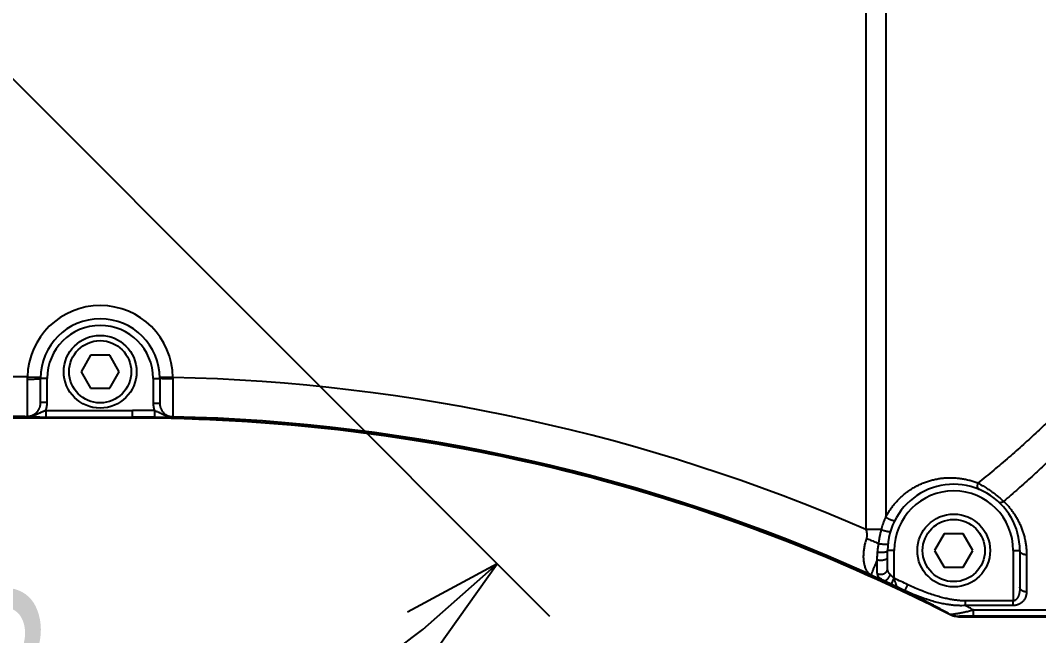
# Model space of a CAD drawing. Extents: x 0 to 4205, y 0 to 2970.
# Drawn here: x 2147.9 to 2224.9, y 898.7 to 945.2 of the extents above; entities that cross this region are included whole.
import ezdxf

# ---------------------------------------------------------------- set-up
doc = ezdxf.new("R2010")
doc.units = 0
doc.header["$LTSCALE"] = 231.275
doc.header["$PDMODE"] = 3
doc.header["$PDSIZE"] = 0.3125
doc.layers.get('0').update_dxf_attribs({"linetype": 'CONTINUOUS'})
doc.layers.get('Defpoints').update_dxf_attribs({"linetype": 'CONTINUOUS'})
doc.layers.add('5_ALL_CURVE', color=7, linetype='CONTINUOUS')
doc.layers.add('95_ALL_DIM', color=7, linetype='CONTINUOUS')
doc.styles.get("Standard").update_dxf_attribs({"font": 'txt', "width": 0.8})
doc.dimstyles.new('DIMSTYLE_2', dxfattribs={"dimtxt": 20, "dimasz": 7.5, "dimexe": 0.18, "dimexo": 0.0625, "dimgap": 0.09, "dimtad": 1, "dimdec": 3, "dimdsep": 46, "dimtxsty": 'Standard', "dimblk": 'OPEN', "dimblk1": 'OPEN', "dimblk2": 'OPEN', "dimcen": 0.09, "dimadec": 0, "dimazin": 0, "dimtp": 0.5, "dimtm": 0.5, "dimtfac": 1, "dimtdec": 3, "dimtofl": 0, "dimtmove": 0, "dimatfit": 3, "dimldrblk": 'OPEN', "dimfxl": 1, "dimtolj": 1, "dimarcsym": 0})

# ---------------------------------------------------------------- blocks, each defined once
blk = doc.blocks.new('_OPEN')
at = {"color": 0, "linetype": 'ByBlock'}
for p, q in [((0, 0), (-1, 0.233)), ((-1, -0.233), (0, 0)), ((-1, 0), (0, 0))]:
    blk.add_line(p, q, dxfattribs=at)
blk = doc.blocks.new('*D9')
at = {"layer": '95_ALL_DIM', "color": 0, "lineweight": -2, "transparency": 16777216}
for p, q in [((2391.968, 1260.269), (2391.968, 1295.386)), ((2199.034, 166.085), (2187.023, 133.086))]:
    blk.add_line(p, q, dxfattribs=at)
blk.add_arc((2391.968, 696.167), 599.039, 90.717351, 249.282649, dxfattribs=at)
at = {"layer": 'Defpoints', "color": 0, "transparency": 16777216}
for p in [(2391.968, 1260.206), (2391.968, 1207.559), (1911.465, 1053.889), (2390.258, 691.469), (2199.055, 166.144)]:
    blk.add_point(p, dxfattribs=at)
at = {"layer": '95_ALL_DIM', "color": 0, "lineweight": -2, "transparency": 16777216, "xscale": 7.5, "yscale": 7.5, "zscale": 7.5}
for p, rotation in [((2391.968, 1295.206), 0.3586754377824675), ((2187.085, 133.255), 339.6413245622188)]:
    blk.add_blockref('_OPEN', p, dxfattribs=dict(at, rotation=rotation))
at = {"layer": '95_ALL_DIM', "color": 0, "transparency": 16777216, "insert": (1783.986, 733.523), "char_height": 20, "attachment_point": 5, "rotation": 86.48409}
blk.add_mtext('\\A1;-160°', dxfattribs=at)
blk = doc.blocks.new('*D27')
at = {"layer": '95_ALL_DIM', "color": 0, "lineweight": -2, "transparency": 16777216}
blk.add_arc((2141.968, 946.167), 59.411, 187.2378, 307.7622, dxfattribs=at)
at = {"layer": 'Defpoints', "color": 0, "transparency": 16777216}
for p in [(2037.557, 946.167), (2136.968, 946.167), (2145.504, 942.632), (2099.958, 904.158), (2215.798, 872.338)]:
    blk.add_point(p, dxfattribs=at)
at = {"layer": '95_ALL_DIM', "color": 0, "lineweight": -2, "transparency": 16777216, "xscale": 7.5, "yscale": 7.5, "zscale": 7.5}
for p, rotation in [((2082.557, 946.167), 93.61890006302103), ((2183.978, 904.158), 41.38109993697912)]:
    blk.add_blockref('_OPEN', p, dxfattribs=dict(at, rotation=rotation))
at = {"layer": '95_ALL_DIM', "color": 0, "transparency": 16777216, "insert": (2124.05, 900.216), "char_height": 20, "attachment_point": 5, "rotation": 338.69714}
blk.add_mtext('\\A1;-135°', dxfattribs=at)

msp = doc.modelspace()

# ---------------------------------------------------------------- linework, layer by layer
for p, q in [((2211.8331, 985.5878), (2211.8331, 906.747)), ((2213.3331, 984.6401), (2213.3331, 907.6947)), ((2153.2464, 919.9174), (2152.5247, 918.6674)), ((2154.6898, 919.9174), (2153.2464, 919.9174)), ((2155.4114, 918.6674), (2154.6898, 919.9174)), ((2148.4692, 918.2763), (2141.9681, 918.2763)), ((2148.4681, 915.3071), (2148.4681, 918.1129)), ((2148.4692, 918.2763), (2149.469, 918.2565)), ((2149.4681, 916.3399), (2149.4681, 918.1674)), ((2149.9681, 918.1674), (2149.4681, 918.1674)), ((2149.9681, 916.3399), (2149.9681, 918.1674)), ((2152.5247, 918.6674), (2153.2464, 917.4174)), ((2154.6898, 917.4174), (2155.4114, 918.6674)), ((2157.9681, 918.1674), (2157.9681, 916.3056)), ((2157.9681, 918.1674), (2158.4681, 918.1674)), ((2159.4676, 918.2426), (2158.4677, 918.2289)), ((2158.4681, 918.1674), (2158.4681, 916.3056)), ((2153.2464, 917.4174), (2154.6898, 917.4174)), ((2149.9681, 916.3399), (2149.4681, 916.3399)), ((2149.852, 915.7467), (2149.852, 915.2474)), ((2149.852, 915.7467), (2156.4036, 915.7467)), ((2156.4036, 915.1674), (2156.4036, 915.7467)), ((2157.9681, 916.3056), (2158.4681, 916.3056)), ((2158.0745, 915.7365), (2158.0684, 915.2372)), ((2148.2692, 915.2805), (2141.9681, 915.2805)), ((2156.4043, 915.1674), (2141.9681, 915.1674)), ((2149.852, 915.2474), (2156.4036, 915.2474)), ((2159.4459, 915.2731), (2159.4455, 915.2542)), ((2213.0045, 906.747), (2211.8331, 906.747)), ((2217.7464, 906.4174), (2217.0247, 905.1674)), ((2219.1898, 906.4174), (2217.7464, 906.4174)), ((2219.9114, 905.1674), (2219.1898, 906.4174)), ((2213.4681, 903.8118), (2213.4681, 905.1674)), ((2213.9681, 905.1674), (2213.4681, 905.1674)), ((2213.9681, 903.0706), (2213.9681, 905.1674)), ((2217.0247, 905.1674), (2217.7464, 903.9174)), ((2219.1898, 903.9174), (2219.9114, 905.1674)), ((2222.9681, 905.1674), (2222.9681, 901.3651)), ((2222.9681, 905.1674), (2223.4681, 905.1674)), ((2223.4681, 905.1674), (2223.4681, 902.3924)), ((2223.9681, 904.8446), (2223.9681, 902.0477)), ((2212.0879, 903.3678), (2212.0957, 903.3851)), ((2217.7464, 903.9174), (2219.1898, 903.9174)), ((2212.2143, 903.3231), (2212.2171, 903.3288)), ((2213.7575, 902.6179), (2213.9681, 903.0706)), ((2214.7819, 902.1364), (2214.9962, 902.5874)), ((2219.3582, 901.0123), (2219.3582, 901.3651)), ((2222.9681, 901.3651), (2219.3582, 901.3651)), ((2222.9681, 901.0123), (2219.3582, 901.0123)), ((2219.9407, 900.6802), (2219.9407, 900.2484)), ((2219.9407, 900.6802), (2250.01, 900.6802)), ((2218.8291, 900.1674), (2322.4681, 900.1674)), ((2219.9407, 900.2484), (2250.01, 900.2484))]:
    msp.add_line(p, q)
for centre, radius in [((2153.9681, 918.6674), 2.75), ((2153.9681, 918.6674), 2.35), ((2218.4681, 905.1674), 2.75), ((2218.4681, 905.1674), 2.35)]:
    msp.add_circle(centre, radius)
for centre, radius, start, end in [((2153.9681, 918.1674), 5.5, 0.78301, 178.865122), ((2153.9681, 918.1674), 4.5, 0, 179.999999), ((2153.9681, 918.1674), 4, 0, 180), ((2156.4036, 779.2674), 139.0089, 66.500068, 88.737011), ((2156.4036, 779.2674), 136.4793, 89.298503, 90), ((2156.4036, 779.2674), 135.98, 89.298502, 90), ((2156.4036, 779.2674), 135.9, 62.977486, 90), ((2156.4043, 779.2705), 135.8969, 63.79083, 90), ((2156.4036, 779.2674), 136.0208, 65.834046, 88.718549), ((2156.4036, 779.2674), 136.0325, 65.834046, 88.718549), ((2156.4036, 779.2674), 136.0397, 65.834047, 88.718549), ((2218.4681, 905.1674), 5, 359.999989, 180.000061), ((2218.4681, 905.1674), 4.5, 0, 180), ((2156.4036, 779.2674), 136.5317, 64.586374, 65.0631), ((2156.4036, 779.2674), 136.0324, 64.586375, 64.866649)]:
    msp.add_arc(centre, radius, start, end)
for points, start_tangent, end_tangent in [([(2148.4681, 918.1129), (2148.4682, 918.1674), (2148.4686, 918.2219), (2148.4692, 918.2763)], (0, 1), (0.0132052, 0.9999128)), ([(2148.4681, 918.1129), (2148.5552, 918.1132), (2148.6417, 918.1138), (2148.7269, 918.1148), (2148.8101, 918.1162), (2148.8907, 918.118), (2148.9681, 918.1202), (2149.0416, 918.1228), (2149.1109, 918.1257), (2149.1752, 918.1289), (2149.2341, 918.1324), (2149.2872, 918.1362), (2149.3341, 918.1402), (2149.3744, 918.1444), (2149.4078, 918.1488), (2149.434, 918.1533), (2149.4529, 918.158), (2149.4643, 918.1627), (2149.4681, 918.1674)], (1, 0), (0, 1)), ([(2159.4672, 918.1299), (2159.3801, 918.13), (2159.2937, 918.1304), (2159.2086, 918.1311), (2159.1254, 918.1321), (2159.0449, 918.1334), (2158.9676, 918.1349), (2158.8941, 918.1367), (2158.8249, 918.1387), (2158.7607, 918.1409), (2158.7018, 918.1433), (2158.6487, 918.1459), (2158.6019, 918.1486), (2158.5617, 918.1515), (2158.5283, 918.1546), (2158.5021, 918.1577), (2158.4832, 918.1609), (2158.4719, 918.1641), (2158.4681, 918.1674)], (-1, 0.0000311), (-0.0000021, 1)), ([(2159.4672, 918.1299), (2159.4659, 917.9408), (2159.4645, 917.7529), (2159.4631, 917.567), (2159.4617, 917.3838), (2159.4604, 917.204), (2159.4591, 917.0284), (2159.4578, 916.8576), (2159.4566, 916.6923), (2159.4554, 916.5332), (2159.4543, 916.381), (2159.4532, 916.2361), (2159.4522, 916.0993), (2159.4512, 915.971), (2159.4503, 915.8518), (2159.4495, 915.7421), (2159.4487, 915.6425), (2159.4481, 915.5531), (2159.4475, 915.4745), (2159.4469, 915.407), (2159.4465, 915.3508), (2159.4462, 915.3061), (2159.4459, 915.2731)], (-0.0073558, -0.9999729), (-0.0075611, -0.9999714)), ([(2159.4676, 918.2426), (2159.4676, 918.205), (2159.4675, 918.1674), (2159.4672, 918.1299)], (0.0017686, -0.9999984), (-0.0073554, -0.9999729)), ([(2148.4025, 915.3013), (2148.4317, 915.3003), (2148.4588, 915.2999), (2148.4853, 915.3), (2148.5129, 915.3006), (2148.5428, 915.3018), (2148.5755, 915.3038), (2148.6108, 915.3068), (2148.6484, 915.3109), (2148.6884, 915.3163), (2148.7304, 915.3232), (2148.7748, 915.3319), (2148.8222, 915.3426), (2148.873, 915.3558), (2148.9271, 915.3717), (2148.9845, 915.3905), (2149.0453, 915.4126), (2149.1101, 915.4383), (2149.1792, 915.4678), (2149.2531, 915.501), (2149.3325, 915.5377), (2149.4123, 915.5748), (2149.4871, 915.6088), (2149.5565, 915.639), (2149.6214, 915.6657), (2149.6829, 915.6894), (2149.7416, 915.7106), (2149.7979, 915.7296), (2149.852, 915.7467)], (0.99902, -0.0442609), (0.9560027, 0.2933578)), ([(2148.4681, 915.3071), (2148.542, 915.3099), (2148.6159, 915.3183), (2148.6891, 915.3323), (2148.7612, 915.3518), (2148.8315, 915.3766), (2148.8998, 915.4068), (2148.9657, 915.442), (2149.0289, 915.4823), (2149.089, 915.5272), (2149.1457, 915.5767), (2149.1986, 915.6304), (2149.2475, 915.6882), (2149.2922, 915.7497), (2149.3322, 915.8147), (2149.3675, 915.8829), (2149.3977, 915.9538), (2149.4228, 916.0272), (2149.4425, 916.103), (2149.4567, 916.1807), (2149.4652, 916.2599), (2149.4681, 916.3399)], (1, 0.0000016), (0.0000062, 1)), ([(2149.852, 915.7467), (2149.887, 915.8406), (2149.9159, 915.9371), (2149.9387, 916.0359), (2149.955, 916.1363), (2149.9648, 916.2378), (2149.9681, 916.3399)], (0.3794616, 0.9252075), (0.0000076, 1)), ([(2157.9681, 916.3056), (2157.9711, 916.2079), (2157.9801, 916.1107), (2157.995, 916.0144), (2158.0159, 915.9197), (2158.0424, 915.8269), (2158.0745, 915.7365)], (0.0000063, -1), (0.3638001, -0.9314771)), ([(2158.0745, 915.7365), (2158.1272, 915.7192), (2158.1819, 915.7), (2158.2388, 915.6787), (2158.2984, 915.6549), (2158.3611, 915.6282), (2158.4279, 915.598), (2158.5004, 915.5637), (2158.5804, 915.5249), (2158.6586, 915.4868), (2158.7313, 915.4523), (2158.7987, 915.4218), (2158.862, 915.3949), (2158.9221, 915.3713), (2158.9787, 915.351), (2159.0318, 915.3338), (2159.0816, 915.3194), (2159.1288, 915.3073), (2159.1737, 915.2972), (2159.2161, 915.2889), (2159.256, 915.2823), (2159.2937, 915.2771), (2159.3293, 915.273), (2159.3624, 915.2701), (2159.3927, 915.268), (2159.4203, 915.2667), (2159.4458, 915.2659)], (0.9529091, -0.303256), (0.9997504, -0.0223407)), ([(2158.4681, 916.3056), (2158.4708, 916.2267), (2158.4792, 916.1486), (2158.493, 916.0719), (2158.5121, 915.9971), (2158.5365, 915.9246), (2158.5659, 915.8545), (2158.6002, 915.787), (2158.6392, 915.7226), (2158.6827, 915.6615), (2158.7303, 915.6041), (2158.7819, 915.5505), (2158.8372, 915.5011), (2158.8959, 915.4559), (2158.9576, 915.4154), (2159.0221, 915.3796), (2159.0889, 915.3488), (2159.1578, 915.323), (2159.2284, 915.3025), (2159.3004, 915.2872), (2159.373, 915.2774), (2159.4459, 915.2731)], (0.0000017, -1), (0.999747, -0.0224942)), ([(2148.2692, 915.2805), (2148.284, 915.2828), (2148.2983, 915.2854), (2148.3123, 915.2881), (2148.3265, 915.2909), (2148.3411, 915.2935), (2148.3559, 915.2959), (2148.3712, 915.2981), (2148.3868, 915.2999), (2148.4025, 915.3013)], (0.989715, 0.1430533), (0.9966082, 0.0822924)), ([(2148.2692, 915.2805), (2148.2975, 915.2821), (2148.3231, 915.2834), (2148.3467, 915.2847), (2148.3685, 915.2857), (2148.3888, 915.2865), (2148.4075, 915.2872), (2148.4248, 915.2877), (2148.4405, 915.288), (2148.4547, 915.2882), (2148.4681, 915.2882), (2148.4816, 915.2882), (2148.4959, 915.288), (2148.5116, 915.2877), (2148.5287, 915.2872), (2148.5473, 915.2866), (2148.5675, 915.2857), (2148.5892, 915.2847), (2148.6126, 915.2836), (2148.6382, 915.2822), (2148.6666, 915.2807), (2148.6983, 915.2789), (2148.7339, 915.277), (2148.7739, 915.2748), (2148.8195, 915.2725), (2148.8722, 915.2698), (2148.9335, 915.267), (2149.006, 915.2639), (2149.0917, 915.2606), (2149.1863, 915.2574), (2149.2831, 915.2546), (2149.3799, 915.2524), (2149.4759, 915.2505), (2149.5714, 915.2491), (2149.6661, 915.2482), (2149.7597, 915.2476), (2149.852, 915.2474)], (0.9983704, 0.0570663), (1, 0.0000002)), ([(2148.4025, 915.3013), (2148.435, 915.3041), (2148.4681, 915.3071)], (0.9966069, 0.082308), (0.9956564, 0.0931036)), ([(2158.0684, 915.2372), (2158.1599, 915.2362), (2158.2526, 915.2356), (2158.3462, 915.2352), (2158.4407, 915.2352), (2158.5358, 915.2356), (2158.6315, 915.2363), (2158.7281, 915.2375), (2158.8256, 915.239), (2158.9114, 915.2408), (2158.9833, 915.2425), (2159.0438, 915.2442), (2159.0957, 915.2458), (2159.1411, 915.2473), (2159.181, 915.2486), (2159.2161, 915.2498), (2159.2474, 915.2509), (2159.2757, 915.2518), (2159.3016, 915.2527), (2159.3253, 915.2533), (2159.347, 915.2539), (2159.3671, 915.2543), (2159.3858, 915.2545), (2159.4029, 915.2546), (2159.4184, 915.2546), (2159.4325, 915.2544), (2159.4455, 915.2542)], (0.9999251, -0.012243), (0.99975, -0.0223589)), ([(2225.7972, 915.1068), (2224.7896, 914.1441), (2223.7367, 913.1788), (2222.6361, 912.2108), (2221.4853, 911.2396), (2220.282, 910.2655)], (-0.7156895, -0.6984186), (-0.7835127, -0.6213758)), ([(2227.2973, 913.5794), (2226.3664, 912.6447), (2225.3968, 911.7078), (2224.3868, 910.7684), (2223.3342, 909.8264), (2222.2373, 908.8815)], (-0.6987213, -0.715394), (-0.7637972, -0.6454562)), ([(2213.3331, 907.6947), (2213.4708, 907.9447), (2213.6227, 908.1894), (2213.7886, 908.4278), (2213.9686, 908.6591), (2214.1625, 908.8826), (2214.3703, 909.0974), (2214.5917, 909.3026), (2214.8263, 909.4971), (2215.0737, 909.6799), (2215.3332, 909.8501), (2215.6043, 910.0066), (2215.8861, 910.1486), (2216.1777, 910.2749), (2216.4781, 910.3849), (2216.786, 910.4777), (2217.1004, 910.5527), (2217.4198, 910.6092), (2217.7429, 910.6468), (2218.0681, 910.6654), (2218.394, 910.6646), (2218.7191, 910.6445), (2219.0419, 910.6054), (2219.361, 910.5474), (2219.6749, 910.471), (2219.9823, 910.3768), (2220.282, 910.2655)], (0.4595092, 0.888173), (0.9269163, -0.3752681)), ([(2220.282, 910.2655), (2220.2691, 910.2189), (2220.2588, 910.1729), (2220.2511, 910.1277), (2220.2462, 910.0839), (2220.244, 910.0419), (2220.2446, 910.002), (2220.2481, 909.9647), (2220.2543, 909.9304), (2220.2632, 909.8993), (2220.2747, 909.8717), (2220.2888, 909.848), (2220.3052, 909.8284), (2220.3238, 909.813), (2220.3444, 909.802)], (-0.2905438, -0.9568617), (0.9269163, -0.3752682)), ([(2220.282, 910.2655), (2220.4471, 910.1776), (2220.6069, 910.0879), (2220.7609, 909.997), (2220.9086, 909.9056), (2221.05, 909.8142), (2221.1859, 909.7227), (2221.3168, 909.631), (2221.443, 909.5392), (2221.5649, 909.4474), (2221.6836, 909.3549), (2221.7993, 909.2618), (2221.9122, 909.1681), (2222.0226, 909.0735), (2222.1309, 908.9781), (2222.2373, 908.8815)], (0.8881131, -0.459625), (0.7359094, -0.67708)), ([(2222.2373, 908.8815), (2222.1984, 908.8557), (2222.1599, 908.8333), (2222.1222, 908.8145), (2222.0858, 908.7995), (2222.051, 908.7885), (2222.0181, 908.7815), (2221.9875, 908.7786), (2221.9596, 908.78), (2221.9347, 908.7855), (2221.9129, 908.7951), (2221.8946, 908.8087)], (-0.8184699, -0.5745494), (-0.7282525, 0.6853089)), ([(2222.2373, 908.8815), (2222.4322, 908.6872), (2222.6194, 908.4808), (2222.7982, 908.2625), (2222.9677, 908.0322), (2223.1272, 907.7903), (2223.2757, 907.5371), (2223.4123, 907.2728), (2223.5361, 906.9981), (2223.6461, 906.7134), (2223.7414, 906.4195), (2223.8212, 906.1172), (2223.8845, 905.8074), (2223.9305, 905.4913), (2223.9586, 905.1699), (2223.9681, 904.8446)], (0.7255635, -0.6881553), (0.0000004, -1)), ([(2213.0045, 906.747), (2213.0614, 906.9534), (2213.1235, 907.1519), (2213.19, 907.3417), (2213.26, 907.5226), (2213.3331, 907.6947)], (0.2489111, 0.9685263), (0.4053806, 0.914148)), ([(2213.3331, 907.6947), (2213.3721, 907.6687), (2213.4132, 907.643), (2213.4561, 907.6178), (2213.5003, 907.5934), (2213.5454, 907.57), (2213.5908, 907.548), (2213.6362, 907.5274), (2213.681, 907.5086), (2213.7248, 907.4916), (2213.7672, 907.4768), (2213.8076, 907.4642), (2213.8458, 907.454), (2213.8812, 907.4463), (2213.9136, 907.4411), (2213.9425, 907.4386), (2213.9678, 907.4387), (2213.9891, 907.4414), (2214.0062, 907.4467), (2214.0189, 907.4546), (2214.0272, 907.465)], (0.8231494, -0.5678249), (0.4595095, 0.8881728)), ([(2211.8331, 906.747), (2211.8641, 906.6366), (2211.8849, 906.5362), (2211.8971, 906.4448), (2211.902, 906.3612), (2211.9007, 906.2841), (2211.8936, 906.2124), (2211.8815, 906.1454), (2211.8646, 906.0823)], (0.3008894, -0.953659), (-0.300188, -0.9538801)), ([(2212.7999, 905.6919), (2212.8152, 905.7951), (2212.8317, 905.9001), (2212.8497, 906.0075), (2212.8694, 906.1182), (2212.891, 906.2332), (2212.9149, 906.3532), (2212.9416, 906.4789), (2212.9713, 906.6104), (2213.0045, 906.747)], (0.1406961, 0.9900528), (0.2444446, 0.9696633)), ([(2213.0045, 906.747), (2213.0505, 906.7311), (2213.0981, 906.7154), (2213.1467, 906.7), (2213.1959, 906.6851), (2213.2451, 906.6709), (2213.2938, 906.6574), (2213.3416, 906.6449), (2213.3878, 906.6335), (2213.4321, 906.6233), (2213.4739, 906.6144), (2213.5128, 906.6069), (2213.5484, 906.6009), (2213.5803, 906.5964), (2213.6082, 906.5935), (2213.6318, 906.5922), (2213.6508, 906.5926), (2213.6651, 906.5946), (2213.6744, 906.5982), (2213.6787, 906.6034)], (0.9427438, -0.3335178), (0.2872015, 0.9578702)), ([(2211.8646, 906.0823), (2211.8164, 905.9209), (2211.7735, 905.7592), (2211.7359, 905.5975), (2211.704, 905.4363), (2211.6779, 905.276), (2211.6578, 905.1171), (2211.6439, 904.9601), (2211.6365, 904.8056), (2211.6358, 904.654), (2211.6418, 904.5061), (2211.6549, 904.3625), (2211.6752, 904.224), (2211.7026, 904.0912), (2211.7374, 903.9649), (2211.7795, 903.8459), (2211.8289, 903.7349), (2211.8854, 903.6326), (2211.9489, 903.5398), (2212.0191, 903.4571), (2212.0957, 903.3851)], (-0.3002044, -0.9538749), (0.7673838, -0.641188)), ([(2211.8646, 906.0823), (2212.0255, 906.0206), (2212.1851, 905.9572), (2212.3429, 905.8924), (2212.4983, 905.8264), (2212.6508, 905.7595), (2212.7999, 905.6919)], (0.9356205, -0.3530074), (0.9079899, -0.418992)), ([(2212.7186, 905.0515), (2212.7333, 905.2128), (2212.7519, 905.3735), (2212.7741, 905.5333), (2212.7999, 905.6919)], (0.0789744, 0.9968766), (0.1716869, 0.9851516)), ([(2212.7999, 905.6919), (2212.8482, 905.6853), (2212.8981, 905.6791), (2212.949, 905.6733), (2213.0003, 905.6679), (2213.0517, 905.6631), (2213.1024, 905.6589), (2213.152, 905.6553), (2213.2, 905.6524), (2213.2457, 905.6502), (2213.2888, 905.6487), (2213.3287, 905.6479), (2213.3651, 905.6479), (2213.3975, 905.6487), (2213.4257, 905.6502), (2213.4492, 905.6524), (2213.4679, 905.6553), (2213.4816, 905.6589), (2213.49, 905.6631), (2213.4932, 905.6679)], (0.9900379, -0.1408011), (0.1000897, 0.9949784)), ([(2212.6788, 904.4849), (2212.6873, 904.6198), (2212.6968, 904.7594), (2212.7072, 904.9034), (2212.7186, 905.0515)], (0.0604973, 0.9981684), (0.0789755, 0.9968766)), ([(2212.7186, 905.0515), (2212.7629, 905.0455), (2212.8093, 905.0406), (2212.8573, 905.037), (2212.9064, 905.0347), (2212.9561, 905.0337), (2213.0059, 905.0341), (2213.0553, 905.0357), (2213.1038, 905.0387), (2213.1511, 905.043), (2213.1965, 905.0484), (2213.2396, 905.0551), (2213.28, 905.0629), (2213.3174, 905.0717), (2213.3512, 905.0815), (2213.3813, 905.0921), (2213.4072, 905.1035), (2213.4289, 905.1155), (2213.4459, 905.128), (2213.4582, 905.1409), (2213.4656, 905.1541), (2213.4681, 905.1674)], (0.9883495, -0.1522014), (0, 1)), ([(2223.9681, 904.8446), (2223.9158, 904.8463), (2223.8641, 904.8516), (2223.8136, 904.8604), (2223.7647, 904.8725), (2223.7181, 904.8878), (2223.6742, 904.9062), (2223.6335, 904.9275), (2223.5965, 904.9514), (2223.5636, 904.9777), (2223.5351, 905.006), (2223.5113, 905.0361), (2223.4925, 905.0677), (2223.479, 905.1003), (2223.4708, 905.1337), (2223.4681, 905.1674)], (-1, 0), (0, 1)), ([(2212.6788, 904.4849), (2212.6235, 904.3526), (2212.5706, 904.2253), (2212.5202, 904.1035), (2212.4727, 903.9879), (2212.4283, 903.8792), (2212.3873, 903.7779), (2212.3499, 903.6847), (2212.3165, 903.6003), (2212.2874, 903.5252), (2212.2626, 903.4601), (2212.2425, 903.4054), (2212.2273, 903.3615), (2212.2171, 903.3288)], (-0.3862426, -0.9223972), (-0.2731157, -0.9619812)), ([(2212.6965, 903.4415), (2212.691, 903.5296), (2212.6864, 903.6253), (2212.6827, 903.7284), (2212.6799, 903.8385), (2212.6779, 903.9552), (2212.6768, 904.0785), (2212.6766, 904.208), (2212.6773, 904.3435), (2212.6788, 904.4849)], (-0.0706646, 0.9975001), (0.0135228, 0.9999086)), ([(2212.6788, 904.485), (2212.7228, 904.472), (2212.7694, 904.4612), (2212.8182, 904.4527), (2212.8686, 904.4467), (2212.9201, 904.4431), (2212.9721, 904.442), (2213.0241, 904.4435), (2213.0755, 904.4475), (2213.1257, 904.4539), (2213.1742, 904.4627), (2213.2204, 904.4739), (2213.2639, 904.4872), (2213.3042, 904.5026), (2213.3409, 904.5198), (2213.3735, 904.5387), (2213.4018, 904.5591), (2213.4253, 904.5808), (2213.4439, 904.6034), (2213.4573, 904.6269), (2213.4654, 904.6509), (2213.4681, 904.6751)], (0.949446, -0.3139304), (0.0000009, 1)), ([(2212.0879, 903.3678), (2212.1387, 903.3452), (2212.1852, 903.3247), (2212.2281, 903.3059)], (0.9123593, -0.4093905), (0.9174577, -0.3978335)), ([(2212.0927, 903.3785), (2212.1369, 903.3585), (2212.1772, 903.3402), (2212.2143, 903.3231)], (0.9123614, -0.4093858), (0.9081038, -0.4187451)), ([(2212.0957, 903.3851), (2212.1567, 903.3576), (2212.2171, 903.3288)], (0.9161299, -0.4008815), (0.8983725, -0.4392343)), ([(2212.6965, 903.4415), (2212.7407, 903.419), (2212.7873, 903.4006), (2212.8358, 903.3865), (2212.8856, 903.3768), (2212.9364, 903.3717), (2212.9874, 903.3711), (2213.0382, 903.3752), (2213.0884, 903.3837), (2213.1372, 903.3968), (2213.1843, 903.4142), (2213.2292, 903.4357), (2213.2713, 903.4611), (2213.3102, 903.4902), (2213.3456, 903.5227), (2213.3771, 903.5581), (2213.4043, 903.5963), (2213.4269, 903.6366), (2213.4448, 903.6788), (2213.4577, 903.7224), (2213.4655, 903.7669), (2213.4681, 903.8118)], (0.8685625, -0.4955797), (0.0000005, 1)), ([(2213.1671, 902.9019), (2213.0966, 902.9398), (2213.0297, 902.98), (2212.9674, 903.0226), (2212.9103, 903.0676), (2212.8589, 903.1151), (2212.8138, 903.165), (2212.7755, 903.2172), (2212.7442, 903.2715), (2212.7205, 903.3274), (2212.7045, 903.3843), (2212.6965, 903.4415)], (-0.8912433, 0.4535255), (-0.0706723, 0.9974996)), ([(2213.1671, 902.9019), (2213.1953, 902.8945), (2213.2254, 902.8921), (2213.2572, 902.8947), (2213.2903, 902.9024), (2213.3243, 902.9151), (2213.3588, 902.9326), (2213.3936, 902.9546), (2213.4281, 902.9811), (2213.4621, 903.0116), (2213.4951, 903.0459), (2213.5268, 903.0836), (2213.5569, 903.1243), (2213.585, 903.1674), (2213.6108, 903.2127), (2213.634, 903.2595), (2213.6544, 903.3073), (2213.6718, 903.3557)], (0.9389748, -0.343986), (0.3094352, 0.9509205)), ([(2213.6718, 903.3557), (2213.6396, 903.3895), (2213.6094, 903.4251), (2213.5815, 903.4623), (2213.5561, 903.5012), (2213.5335, 903.5417), (2213.514, 903.5839), (2213.4977, 903.6277), (2213.4848, 903.6728), (2213.4755, 903.7189), (2213.4699, 903.7654), (2213.4681, 903.8118)], (-0.7060163, 0.7081956), (0.0000002, 1)), ([(2213.9681, 903.0706), (2213.9282, 903.1079), (2213.8885, 903.1452), (2213.8494, 903.1823), (2213.8111, 903.219), (2213.774, 903.2549), (2213.7382, 903.2898), (2213.7041, 903.3235), (2213.6718, 903.3557)], (-0.7322787, 0.681005), (-0.7060198, 0.7081921)), ([(2212.2143, 903.3231), (2212.3908, 903.2413), (2212.5689, 903.1599), (2212.7485, 903.079)], (0.9060451, -0.4231811), (0.9129332, -0.408109)), ([(2212.2143, 903.3231), (2212.2183, 903.3162), (2212.2229, 903.3104), (2212.2281, 903.3059)], (0.4436915, -0.8961796), (0.8135695, -0.5814677)), ([(2212.2171, 903.3288), (2212.4802, 903.2026), (2212.7485, 903.079)], (0.8981611, -0.4396665), (0.911525, -0.4112446)), ([(2212.2281, 903.3059), (2212.4006, 903.231), (2212.5741, 903.1553), (2212.7486, 903.079)], (0.9174496, -0.397852), (0.9158329, -0.4015597)), ([(2212.7486, 903.079), (2212.9556, 902.9916), (2213.1671, 902.9019)], (0.9216132, -0.3881097), (0.9202959, -0.3912231)), ([(2213.7575, 902.6179), (2213.6781, 902.655), (2213.5991, 902.6922), (2213.5211, 902.7292), (2213.4449, 902.7657), (2213.3708, 902.8015), (2213.2995, 902.8363), (2213.2315, 902.8698), (2213.1671, 902.9019)], (-0.9067725, 0.4216203), (-0.8938146, 0.4484368)), ([(2214.1801, 902.4205), (2214.1761, 902.4224), (2214.1698, 902.4253), (2214.1634, 902.4284), (2214.1591, 902.4303), (2214.1543, 902.4326), (2214.1486, 902.4353), (2214.1421, 902.4383), (2214.1347, 902.4418), (2214.1261, 902.4458), (2214.1163, 902.4504), (2214.105, 902.4557), (2214.0922, 902.4617), (2214.0775, 902.4686), (2214.0607, 902.4764), (2214.0416, 902.4854), (2214.0198, 902.4956), (2213.995, 902.5072), (2213.9666, 902.5205), (2213.9341, 902.5356), (2213.8967, 902.5531), (2213.854, 902.573), (2213.8068, 902.595), (2213.7575, 902.6179)], (-0.9056748, 0.423973), (-0.9067726, 0.42162)), ([(2214.1801, 902.4205), (2214.1785, 902.4255), (2214.177, 902.43), (2214.1747, 902.4372), (2214.1731, 902.4421), (2214.1711, 902.4482), (2214.1686, 902.4557), (2214.1656, 902.4649), (2214.1619, 902.4763), (2214.1573, 902.4902), (2214.1517, 902.5073), (2214.1449, 902.5281), (2214.1366, 902.5535), (2214.1265, 902.5844), (2214.1143, 902.6217), (2214.0995, 902.6669), (2214.0818, 902.7212), (2214.0617, 902.7829), (2214.0399, 902.8497), (2214.0167, 902.9209), (2213.9926, 902.995), (2213.9681, 903.0706)], (-0.54865, 0.8360521), (-0.3108693, 0.9504527)), ([(2219.3582, 901.3651), (2219.1079, 901.3714), (2218.8358, 901.3915), (2218.5365, 901.4274), (2218.2064, 901.4819), (2217.8463, 901.5569), (2217.4534, 901.6555), (2217.0265, 901.7804), (2216.566, 901.9341), (2216.0716, 902.1192), (2215.5464, 902.337), (2214.9962, 902.5874)], (-1, -0.0000086), (-0.9032319, 0.4291528)), ([(2218.1586, 900.3727), (2217.3433, 900.811), (2216.509, 901.2512), (2215.6553, 901.6931), (2214.7819, 902.1364)], (-0.8789846, 0.4768501), (-0.893515, 0.4490334)), ([(2219.3582, 901.0123), (2219.0896, 901.0028), (2218.7987, 901.0078), (2218.4798, 901.0293), (2218.1296, 901.0702), (2217.7489, 901.1331), (2217.3353, 901.2209), (2216.8878, 901.3371), (2216.4069, 901.4843), (2215.8927, 901.6657), (2215.349, 901.8829), (2214.7819, 902.1364)], (-0.9980464, -0.0624774), (-0.9047965, 0.4258442)), ([(2223.4681, 902.3924), (2223.4657, 902.2901), (2223.4587, 902.191), (2223.4475, 902.096), (2223.4323, 902.0056), (2223.4137, 901.9206), (2223.3919, 901.8417), (2223.3677, 901.7695), (2223.3415, 901.7042), (2223.3138, 901.6456), (2223.2848, 901.5934), (2223.255, 901.5476), (2223.2245, 901.5077), (2223.1939, 901.4736), (2223.1633, 901.4449), (2223.1331, 901.4214), (2223.1035, 901.4026), (2223.0747, 901.3882), (2223.0467, 901.3776), (2223.0197, 901.3704), (2222.9936, 901.3664), (2222.9681, 901.3651)], (0.0000004, -1), (-1, 0.0000077)), ([(2223.9681, 902.0477), (2223.9633, 901.9446), (2223.9494, 901.8448), (2223.9269, 901.7489), (2223.8966, 901.6579), (2223.8592, 901.5722), (2223.8158, 901.4926), (2223.7674, 901.4199), (2223.715, 901.3541), (2223.6595, 901.295), (2223.6015, 901.2425), (2223.5418, 901.1962), (2223.481, 901.1561), (2223.4197, 901.1217), (2223.3585, 901.0928), (2223.2981, 901.0691), (2223.2389, 901.0502), (2223.1813, 901.0356), (2223.1254, 901.0249), (2223.0713, 901.0177), (2223.0191, 901.0136), (2222.9681, 901.0123)], (0.000003, -1), (-1, 0.0000097)), ([(2223.9681, 902.0477), (2223.9158, 902.0496), (2223.8641, 902.0553), (2223.8136, 902.0646), (2223.7647, 902.0775), (2223.7181, 902.0939), (2223.6742, 902.1136), (2223.6335, 902.1363), (2223.5965, 902.1618), (2223.5636, 902.1898), (2223.5351, 902.2201), (2223.5113, 902.2522), (2223.4925, 902.2859), (2223.479, 902.3208), (2223.4708, 902.3564), (2223.4681, 902.3924)], (-1, 0), (0, 1)), ([(2222.9681, 901.0123), (2222.9681, 901.0467), (2222.9681, 901.0839), (2222.9681, 901.1235), (2222.9681, 901.1651), (2222.968, 901.2081), (2222.9684, 901.2507), (2222.968, 901.2917), (2222.9673, 901.3302), (2222.9681, 901.3651)], (0.0000895, 1), (0.0460506, 0.9989391)), ([(2218.1485, 900.3309), (2218.1535, 900.3518), (2218.1586, 900.3727)], (0.2360452, 0.9717421), (0.2360086, 0.971751)), ([(2218.8291, 900.1674), (2218.7283, 900.1708), (2218.6278, 900.181), (2218.5283, 900.1979), (2218.4303, 900.2215), (2218.3339, 900.2516), (2218.2398, 900.2882), (2218.1485, 900.3309)], (-1, 0), (-0.8908281, 0.4543406)), ([(2218.1586, 900.3727), (2218.1873, 900.3679), (2218.2218, 900.3652), (2218.262, 900.3645), (2218.3076, 900.3658), (2218.3585, 900.3689), (2218.4146, 900.3739), (2218.4758, 900.3807), (2218.5429, 900.3895), (2218.6168, 900.4002), (2218.6987, 900.4133), (2218.7898, 900.429), (2218.8916, 900.4477), (2219.0051, 900.4697), (2219.1306, 900.4952), (2219.268, 900.5244), (2219.4174, 900.5573), (2219.5791, 900.5941), (2219.7536, 900.6351), (2219.9407, 900.6802)], (0.9746266, -0.2238368), (0.9714542, 0.237227)), ([(2218.1586, 900.3727), (2218.2655, 900.3235), (2218.3759, 900.2828), (2218.4892, 900.2508), (2218.6046, 900.2278), (2218.7215, 900.2139), (2218.8391, 900.2092)], (0.89116, -0.4536893), (0.9999998, -0.0006581)), ([(2219.9407, 900.6802), (2219.6507, 900.8461), (2219.3582, 901.0123)], (-0.867379, 0.4976482), (-0.870116, 0.492847)), ([(2218.8291, 900.1674), (2218.8341, 900.1883), (2218.8391, 900.2092)], (0.2336364, 0.972324), (0.2336008, 0.9723326)), ([(2218.8391, 900.2092), (2218.8426, 900.2127), (2218.8513, 900.216), (2218.865, 900.2191), (2218.8835, 900.2221), (2218.9067, 900.2249), (2218.9345, 900.2275), (2218.9668, 900.23), (2219.0041, 900.2323), (2219.0468, 900.2346), (2219.0959, 900.2367), (2219.1521, 900.2388), (2219.2167, 900.2407), (2219.2903, 900.2425), (2219.3736, 900.2442), (2219.4666, 900.2456), (2219.5694, 900.2467), (2219.6825, 900.2476), (2219.8062, 900.2482), (2219.9407, 900.2484)], (0.2337555, 0.9722954), (1, -0.0000002))]:
    msp.add_spline(points, degree=3, dxfattribs=dict(start_tangent=start_tangent, end_tangent=end_tangent))
at = {"layer": '5_ALL_CURVE'}
msp.add_line((2141.9681, 946.1674), (2187.93, 900.2055), dxfattribs=at)
for radius in [500, 250]:
    msp.add_arc((2391.9681, 696.1674), radius, 25, 250, dxfattribs=at)

# ---------------------------------------------------------------- dimensions: what is measured, and where the dimension line sits
at = {"layer": '95_ALL_DIM'}
for base, line1, line2, picture, middle in [((1911.465, 1053.8887), ((2391.9681, 1207.5593), (2391.9681, 1260.2064)), ((2199.0554, 166.1441), (2390.258, 691.4689)), '*D9', (1794.0566, 732.9039)), ((2099.9582, 904.1576), ((2136.9681, 946.1674), (2037.5572, 946.1674)), ((2215.7977, 872.3378), (2145.5036, 942.6319)), '*D27', (2120.3842, 890.8159))]:
    dim = msp.add_angular_dim_2l(base=base, line1=line1, line2=line2, text='-<>', dimstyle='DIMSTYLE_2', dxfattribs=at)
    dim.commit()
    dim.dimension.update_dxf_attribs({"geometry": picture, "text_midpoint": middle, "dimtype": 162})

doc.saveas('drawing.dxf')
